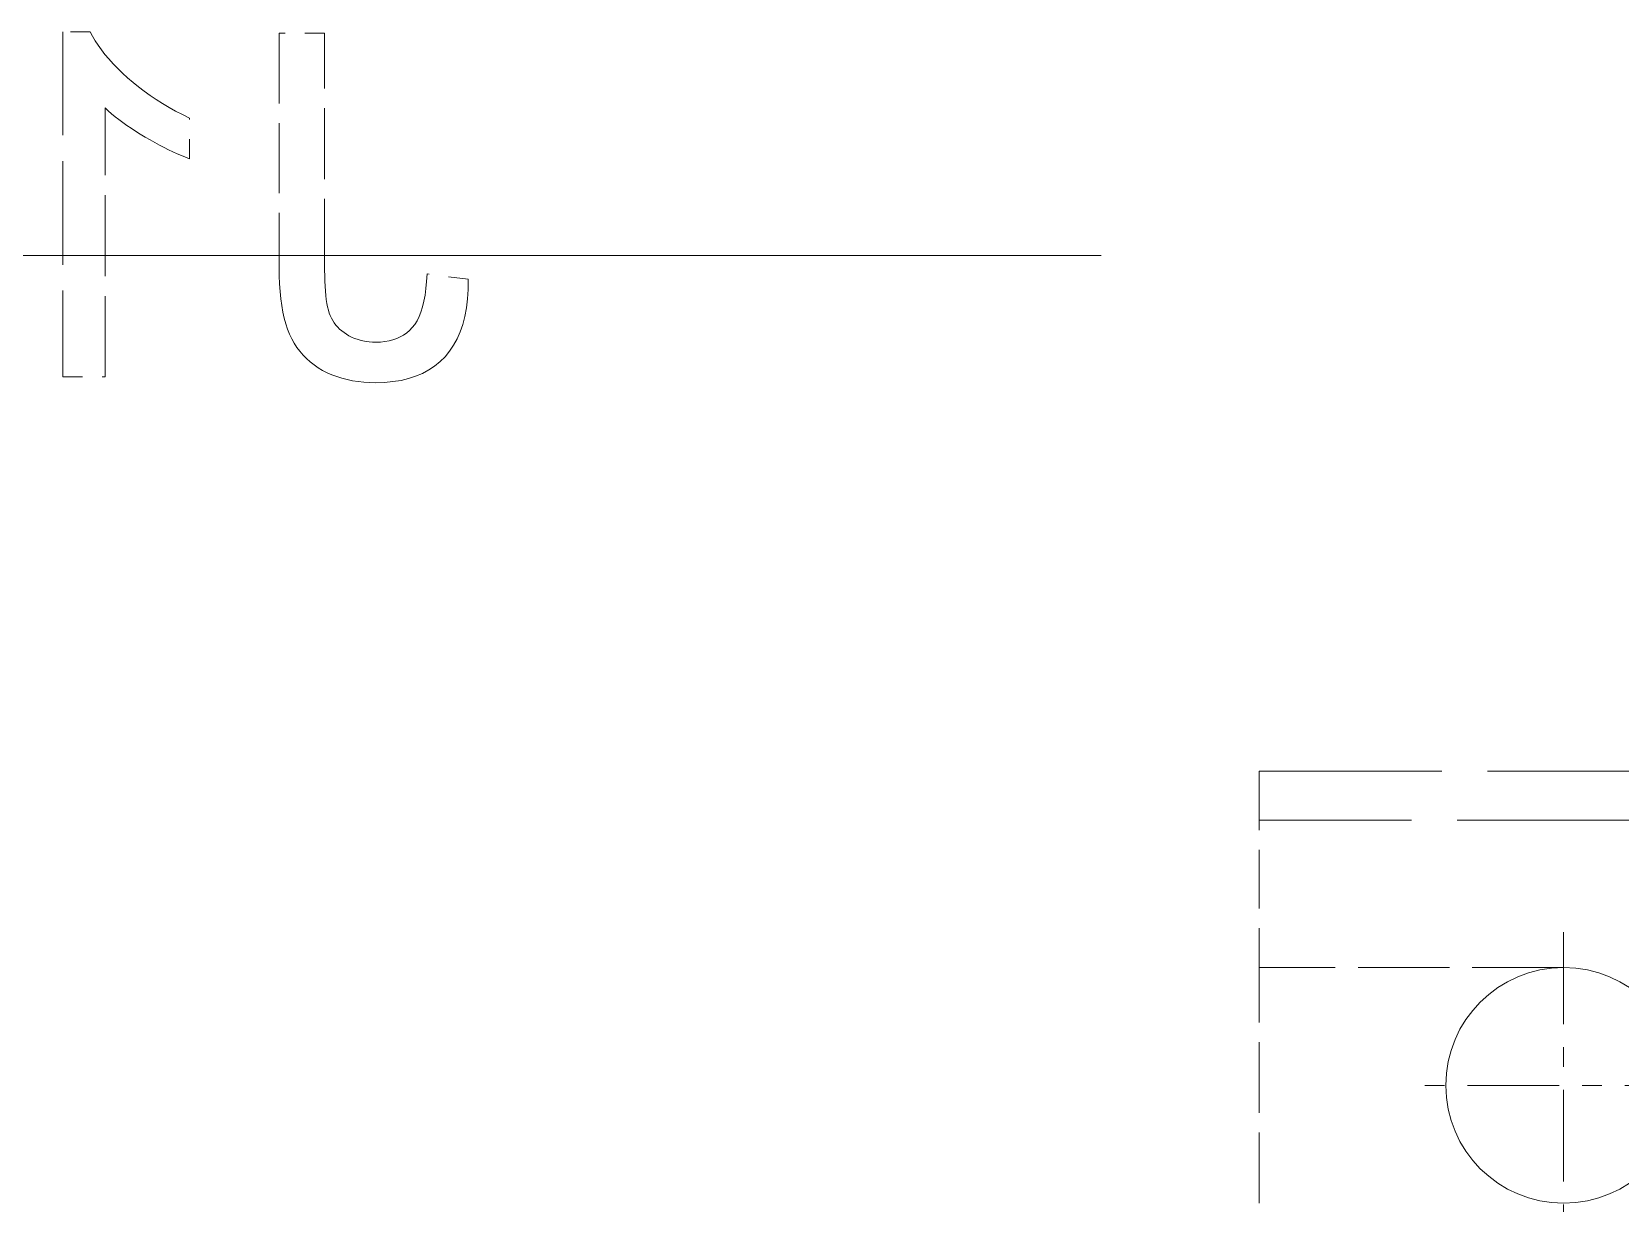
# Model space of a CAD drawing. Extents: x 23 to 417, y 3 to 294.
# Drawn here: x 237.38 to 245.47, y 120.24 to 126.2 of the extents above; entities that cross this region are included whole.
import ezdxf

# ---------------------------------------------------------------- set-up
doc = ezdxf.new("R2010")
doc.units = 0
doc.linetypes.add('DASHDOT', pattern=[18.5, 12, -3, 0.5, -3])
doc.linetypes.add('DASHED', pattern=[15, 12, -3])
doc.layers.get('0').update_dxf_attribs({"lineweight": 13})

# ---------------------------------------------------------------- blocks, each defined once
blk = doc.blocks.new('BLOCK3509')
at = {"color": 7, "linetype": 'DASHDOT', "lineweight": 13, "ltscale": 0.078}
for p, q in [((-50.3, -7.84), (-50.3, -10.96)), ((-48.74, -9.4), (-51.86, -9.4))]:
    blk.add_line(p, q, dxfattribs=at)
blk = doc.blocks.new('BLOCK3528')
at = {"color": 7, "linetype": 'DASHED', "lineweight": 13, "ltscale": 0.006923}
blk.add_line((-65.3, 1.329), (-65.577, 1.329), dxfattribs=at)
at = {"color": 7, "linetype": 'DASHED', "lineweight": 13, "ltscale": 0.087858}
blk.add_line((-65.577, 1.329), (-65.577, -2.185), dxfattribs=at)
at = {"color": 7, "linetype": 'DASHED', "lineweight": 13, "ltscale": 0.001286}
blk.add_line((-65.276, 1.283), (-65.3, 1.329), dxfattribs=at)
at = {"color": 7, "linetype": 'DASHED', "lineweight": 13, "ltscale": 0.011579}
blk.add_line((-62.913, 1.315), (-63.376, 1.315), dxfattribs=at)
at = {"color": 7, "linetype": 'DASHED', "lineweight": 13, "ltscale": 0.059626}
blk.add_line((-63.376, 1.315), (-63.376, -1.07), dxfattribs=at)
at = {"color": 7, "linetype": 'DASHED', "lineweight": 13, "ltscale": 0.060283}
blk.add_line((-62.913, -1.097), (-62.913, 1.315), dxfattribs=at)
at = {"color": 7, "linetype": 'DASHED', "lineweight": 13, "ltscale": 0.001331}
blk.add_line((-65.249, 1.238), (-65.276, 1.283), dxfattribs=at)
at = {"color": 7, "linetype": 'DASHED', "lineweight": 13, "ltscale": 0.001379}
blk.add_line((-65.219, 1.192), (-65.249, 1.238), dxfattribs=at)
at = {"color": 7, "linetype": 'DASHED', "lineweight": 13, "ltscale": 0.00143}
blk.add_line((-65.185, 1.145), (-65.219, 1.192), dxfattribs=at)
at = {"color": 7, "linetype": 'DASHED', "lineweight": 13, "ltscale": 0.001483}
blk.add_line((-65.149, 1.099), (-65.185, 1.145), dxfattribs=at)
at = {"color": 7, "linetype": 'DASHED', "lineweight": 13, "ltscale": 0.001538}
blk.add_line((-65.109, 1.052), (-65.149, 1.099), dxfattribs=at)
at = {"color": 7, "linetype": 'DASHED', "lineweight": 13, "ltscale": 0.001595}
blk.add_line((-65.066, 1.004), (-65.109, 1.052), dxfattribs=at)
at = {"color": 7, "linetype": 'DASHED', "lineweight": 13, "ltscale": 0.001655}
blk.add_line((-65.02, 0.957), (-65.066, 1.004), dxfattribs=at)
at = {"color": 7, "linetype": 'DASHED', "lineweight": 13, "ltscale": 0.001715}
blk.add_line((-64.971, 0.909), (-65.02, 0.957), dxfattribs=at)
at = {"color": 7, "linetype": 'DASHED', "lineweight": 13, "ltscale": 0.001778}
blk.add_line((-64.918, 0.861), (-64.971, 0.909), dxfattribs=at)
at = {"color": 7, "linetype": 'DASHED', "lineweight": 13, "ltscale": 0.001814}
blk.add_line((-64.863, 0.814), (-64.918, 0.861), dxfattribs=at)
at = {"color": 7, "linetype": 'DASHED', "lineweight": 13, "ltscale": 0.001826}
blk.add_line((-64.807, 0.767), (-64.863, 0.814), dxfattribs=at)
at = {"color": 7, "linetype": 'DASHED', "lineweight": 13, "ltscale": 0.001839}
blk.add_line((-64.748, 0.723), (-64.807, 0.767), dxfattribs=at)
at = {"color": 7, "linetype": 'DASHED', "lineweight": 13, "ltscale": 0.001855}
blk.add_line((-64.688, 0.68), (-64.748, 0.723), dxfattribs=at)
at = {"color": 7, "linetype": 'DASHED', "lineweight": 13, "ltscale": 0.001872}
blk.add_line((-64.626, 0.638), (-64.688, 0.68), dxfattribs=at)
at = {"color": 7, "linetype": 'DASHED', "lineweight": 13, "ltscale": 0.06846}
blk.add_line((-65.147, -2.185), (-65.147, 0.553), dxfattribs=at)
at = {"color": 7, "linetype": 'DASHED', "lineweight": 13, "ltscale": 0.00109}
blk.add_line((-65.147, 0.553), (-65.115, 0.523), dxfattribs=at)
at = {"color": 7, "linetype": 'DASHED', "lineweight": 13, "ltscale": 0.001126}
blk.add_line((-65.115, 0.523), (-65.081, 0.494), dxfattribs=at)
at = {"color": 7, "linetype": 'DASHED', "lineweight": 13, "ltscale": 0.001163}
blk.add_line((-65.081, 0.494), (-65.046, 0.464), dxfattribs=at)
at = {"color": 7, "linetype": 'DASHED', "lineweight": 13, "ltscale": 0.00189}
blk.add_line((-64.562, 0.597), (-64.626, 0.638), dxfattribs=at)
at = {"color": 7, "linetype": 'DASHED', "lineweight": 13, "ltscale": 0.00191}
blk.add_line((-64.496, 0.559), (-64.562, 0.597), dxfattribs=at)
at = {"color": 7, "linetype": 'DASHED', "lineweight": 13, "ltscale": 0.001931}
blk.add_line((-64.429, 0.521), (-64.496, 0.559), dxfattribs=at)
at = {"color": 7, "linetype": 'DASHED', "lineweight": 13, "ltscale": 0.001955}
blk.add_line((-64.359, 0.485), (-64.429, 0.521), dxfattribs=at)
at = {"color": 7, "linetype": 'DASHED', "lineweight": 13, "ltscale": 0.0012}
blk.add_line((-65.046, 0.464), (-65.008, 0.435), dxfattribs=at)
at = {"color": 7, "linetype": 'DASHED', "lineweight": 13, "ltscale": 0.001239}
blk.add_line((-65.008, 0.435), (-64.968, 0.405), dxfattribs=at)
at = {"color": 7, "linetype": 'DASHED', "lineweight": 13, "ltscale": 0.001278}
blk.add_line((-64.968, 0.405), (-64.926, 0.375), dxfattribs=at)
at = {"color": 7, "linetype": 'DASHED', "lineweight": 13, "ltscale": 0.001318}
blk.add_line((-64.926, 0.375), (-64.883, 0.346), dxfattribs=at)
at = {"color": 7, "linetype": 'DASHED', "lineweight": 13, "ltscale": 0.001358}
blk.add_line((-64.883, 0.346), (-64.837, 0.316), dxfattribs=at)
at = {"color": 7, "linetype": 'DASHED', "lineweight": 13, "ltscale": 0.001979}
blk.add_line((-64.288, 0.45), (-64.359, 0.485), dxfattribs=at)
at = {"color": 7, "linetype": 'DASHED', "lineweight": 13, "ltscale": 0.010386}
blk.add_line((-64.288, 0.035), (-64.288, 0.45), dxfattribs=at)
at = {"color": 7, "linetype": 'DASHED', "lineweight": 13, "ltscale": 0.001399}
blk.add_line((-64.837, 0.316), (-64.79, 0.287), dxfattribs=at)
at = {"color": 7, "linetype": 'DASHED', "lineweight": 13, "ltscale": 0.00144}
blk.add_line((-64.79, 0.287), (-64.74, 0.257), dxfattribs=at)
at = {"color": 7, "linetype": 'DASHED', "lineweight": 13, "ltscale": 0.001441}
blk.add_line((-64.74, 0.257), (-64.69, 0.228), dxfattribs=at)
at = {"color": 7, "linetype": 'DASHED', "lineweight": 13, "ltscale": 0.0014}
blk.add_line((-64.69, 0.228), (-64.642, 0.201), dxfattribs=at)
at = {"color": 7, "linetype": 'DASHED', "lineweight": 13, "ltscale": 0.00136}
blk.add_line((-64.642, 0.201), (-64.594, 0.175), dxfattribs=at)
at = {"color": 7, "linetype": 'DASHED', "lineweight": 13, "ltscale": 0.001319}
blk.add_line((-64.594, 0.175), (-64.547, 0.15), dxfattribs=at)
at = {"color": 7, "linetype": 'DASHED', "lineweight": 13, "ltscale": 0.00128}
for p, q in [((-64.547, 0.15), (-64.501, 0.127)), ((-63.02, -2.063), (-62.978, -2.092))]:
    blk.add_line(p, q, dxfattribs=at)
at = {"color": 7, "linetype": 'DASHED', "lineweight": 13, "ltscale": 0.00124}
blk.add_line((-64.501, 0.127), (-64.457, 0.106), dxfattribs=at)
at = {"color": 7, "linetype": 'DASHED', "lineweight": 13, "ltscale": 0.001202}
blk.add_line((-64.457, 0.106), (-64.413, 0.086), dxfattribs=at)
at = {"color": 7, "linetype": 'DASHED', "lineweight": 13, "ltscale": 0.001162}
blk.add_line((-64.413, 0.086), (-64.37, 0.068), dxfattribs=at)
at = {"color": 7, "linetype": 'DASHED', "lineweight": 13, "ltscale": 0.001125}
blk.add_line((-64.37, 0.068), (-64.329, 0.051), dxfattribs=at)
at = {"color": 7, "linetype": 'DASHED', "lineweight": 13, "ltscale": 0.001087}
blk.add_line((-64.329, 0.051), (-64.288, 0.035), dxfattribs=at)
at = {"color": 7, "linetype": 'DASHED', "lineweight": 13, "ltscale": 0.002147}
blk.add_line((-63.376, -1.07), (-63.375, -1.156), dxfattribs=at)
at = {"color": 7, "linetype": 'DASHED', "lineweight": 13, "ltscale": 0.001463}
blk.add_line((-62.912, -1.155), (-62.913, -1.097), dxfattribs=at)
at = {"color": 7, "linetype": 'DASHED', "lineweight": 13, "ltscale": 0.00205}
blk.add_line((-63.375, -1.156), (-63.372, -1.238), dxfattribs=at)
at = {"color": 7, "linetype": 'DASHED', "lineweight": 13, "ltscale": 0.001953}
blk.add_line((-63.372, -1.238), (-63.366, -1.316), dxfattribs=at)
at = {"color": 7, "linetype": 'DASHED', "lineweight": 13, "ltscale": 0.001382}
blk.add_line((-62.911, -1.21), (-62.912, -1.155), dxfattribs=at)
at = {"color": 7, "linetype": 'DASHED', "lineweight": 13, "ltscale": 0.001301}
for p, q in [((-62.908, -1.262), (-62.911, -1.21)), ((-62.978, -2.092), (-62.933, -2.119))]:
    blk.add_line(p, q, dxfattribs=at)
at = {"color": 7, "linetype": 'DASHED', "lineweight": 13, "ltscale": 0.001221}
blk.add_line((-62.905, -1.311), (-62.908, -1.262), dxfattribs=at)
at = {"color": 7, "linetype": 'DASHED', "lineweight": 13, "ltscale": 0.001705}
blk.add_line((-61.881, -1.285), (-61.89, -1.353), dxfattribs=at)
at = {"color": 7, "linetype": 'DASHED', "lineweight": 13, "ltscale": 0.001824}
blk.add_line((-61.874, -1.213), (-61.881, -1.285), dxfattribs=at)
at = {"color": 7, "linetype": 'DASHED', "lineweight": 13, "ltscale": 0.001945}
blk.add_line((-61.869, -1.135), (-61.874, -1.213), dxfattribs=at)
at = {"color": 7, "linetype": 'DASHED', "lineweight": 13, "ltscale": 0.010542}
blk.add_line((-61.452, -1.192), (-61.869, -1.135), dxfattribs=at)
at = {"color": 7, "linetype": 'DASHED', "lineweight": 13, "ltscale": 0.00255}
blk.add_line((-61.452, -1.294), (-61.452, -1.192), dxfattribs=at)
at = {"color": 7, "linetype": 'DASHED', "lineweight": 13, "ltscale": 0.001859}
for p, q in [((-63.366, -1.316), (-63.359, -1.39)), ((-61.986, -2.179), (-61.917, -2.15))]:
    blk.add_line(p, q, dxfattribs=at)
at = {"color": 7, "linetype": 'DASHED', "lineweight": 13, "ltscale": 0.001767}
blk.add_line((-63.359, -1.39), (-63.349, -1.46), dxfattribs=at)
at = {"color": 7, "linetype": 'DASHED', "lineweight": 13, "ltscale": 0.001141}
blk.add_line((-62.901, -1.357), (-62.905, -1.311), dxfattribs=at)
at = {"color": 7, "linetype": 'DASHED', "lineweight": 13, "ltscale": 0.001063}
blk.add_line((-62.896, -1.399), (-62.901, -1.357), dxfattribs=at)
at = {"color": 7, "linetype": 'DASHED', "lineweight": 13, "ltscale": 0.000985006}
blk.add_line((-62.889, -1.438), (-62.896, -1.399), dxfattribs=at)
at = {"color": 7, "linetype": 'DASHED', "lineweight": 13, "ltscale": 0.000908587}
blk.add_line((-62.882, -1.473), (-62.889, -1.438), dxfattribs=at)
at = {"color": 7, "linetype": 'DASHED', "lineweight": 13, "ltscale": 0.001477}
blk.add_line((-61.902, -1.415), (-61.915, -1.473), dxfattribs=at)
at = {"color": 7, "linetype": 'DASHED', "lineweight": 13, "ltscale": 0.001589}
blk.add_line((-61.89, -1.353), (-61.902, -1.415), dxfattribs=at)
at = {"color": 7, "linetype": 'DASHED', "lineweight": 13, "ltscale": 0.002308}
blk.add_line((-61.469, -1.483), (-61.458, -1.391), dxfattribs=at)
at = {"color": 7, "linetype": 'DASHED', "lineweight": 13, "ltscale": 0.002425}
blk.add_line((-61.458, -1.391), (-61.452, -1.294), dxfattribs=at)
at = {"color": 7, "linetype": 'DASHED', "lineweight": 13, "ltscale": 0.001677}
blk.add_line((-63.349, -1.46), (-63.338, -1.526), dxfattribs=at)
at = {"color": 7, "linetype": 'DASHED', "lineweight": 13, "ltscale": 0.00159}
blk.add_line((-63.338, -1.526), (-63.324, -1.588), dxfattribs=at)
at = {"color": 7, "linetype": 'DASHED', "lineweight": 13, "ltscale": 0.001507}
blk.add_line((-63.324, -1.588), (-63.308, -1.646), dxfattribs=at)
at = {"color": 7, "linetype": 'DASHED', "lineweight": 13, "ltscale": 0.000834165}
blk.add_line((-62.874, -1.506), (-62.882, -1.473), dxfattribs=at)
at = {"color": 7, "linetype": 'DASHED', "lineweight": 13, "ltscale": 0.00076195}
blk.add_line((-62.865, -1.535), (-62.874, -1.506), dxfattribs=at)
at = {"color": 7, "linetype": 'DASHED', "lineweight": 13, "ltscale": 0.000719839}
blk.add_line((-62.855, -1.562), (-62.865, -1.535), dxfattribs=at)
at = {"color": 7, "linetype": 'DASHED', "lineweight": 13, "ltscale": 0.000708985}
blk.add_line((-62.843, -1.587), (-62.855, -1.562), dxfattribs=at)
at = {"color": 7, "linetype": 'DASHED', "lineweight": 13, "ltscale": 0.000701323}
blk.add_line((-62.829, -1.612), (-62.843, -1.587), dxfattribs=at)
at = {"color": 7, "linetype": 'DASHED', "lineweight": 13, "ltscale": 0.000696687}
blk.add_line((-62.814, -1.635), (-62.829, -1.612), dxfattribs=at)
at = {"color": 7, "linetype": 'DASHED', "lineweight": 13, "ltscale": 0.001096}
blk.add_line((-61.971, -1.615), (-61.994, -1.652), dxfattribs=at)
at = {"color": 7, "linetype": 'DASHED', "lineweight": 13, "ltscale": 0.001179}
blk.add_line((-61.95, -1.572), (-61.971, -1.615), dxfattribs=at)
at = {"color": 7, "linetype": 'DASHED', "lineweight": 13, "ltscale": 0.001271}
blk.add_line((-61.932, -1.525), (-61.95, -1.572), dxfattribs=at)
at = {"color": 7, "linetype": 'DASHED', "lineweight": 13, "ltscale": 0.00137}
blk.add_line((-61.915, -1.473), (-61.932, -1.525), dxfattribs=at)
at = {"color": 7, "linetype": 'DASHED', "lineweight": 13, "ltscale": 0.002101}
blk.add_line((-61.506, -1.651), (-61.485, -1.569), dxfattribs=at)
at = {"color": 7, "linetype": 'DASHED', "lineweight": 13, "ltscale": 0.002199}
blk.add_line((-61.485, -1.569), (-61.469, -1.483), dxfattribs=at)
at = {"color": 7, "linetype": 'DASHED', "lineweight": 13, "ltscale": 0.001428}
blk.add_line((-63.308, -1.646), (-63.29, -1.701), dxfattribs=at)
at = {"color": 7, "linetype": 'DASHED', "lineweight": 13, "ltscale": 0.001353}
blk.add_line((-63.29, -1.701), (-63.27, -1.751), dxfattribs=at)
at = {"color": 7, "linetype": 'DASHED', "lineweight": 13, "ltscale": 0.001304}
blk.add_line((-63.27, -1.751), (-63.247, -1.798), dxfattribs=at)
at = {"color": 7, "linetype": 'DASHED', "lineweight": 13, "ltscale": 0.000695342}
blk.add_line((-62.798, -1.658), (-62.814, -1.635), dxfattribs=at)
at = {"color": 7, "linetype": 'DASHED', "lineweight": 13, "ltscale": 0.000698143}
blk.add_line((-62.779, -1.679), (-62.798, -1.658), dxfattribs=at)
at = {"color": 7, "linetype": 'DASHED', "lineweight": 13, "ltscale": 0.000703757}
blk.add_line((-62.76, -1.699), (-62.779, -1.679), dxfattribs=at)
at = {"color": 7, "linetype": 'DASHED', "lineweight": 13, "ltscale": 0.000712424}
blk.add_line((-62.738, -1.718), (-62.76, -1.699), dxfattribs=at)
at = {"color": 7, "linetype": 'DASHED', "lineweight": 13, "ltscale": 0.000724775}
blk.add_line((-62.715, -1.735), (-62.738, -1.718), dxfattribs=at)
at = {"color": 7, "linetype": 'DASHED', "lineweight": 13, "ltscale": 0.000739549}
blk.add_line((-62.691, -1.752), (-62.715, -1.735), dxfattribs=at)
at = {"color": 7, "linetype": 'DASHED', "lineweight": 13, "ltscale": 0.000748332}
blk.add_line((-62.665, -1.767), (-62.691, -1.752), dxfattribs=at)
at = {"color": 7, "linetype": 'DASHED', "lineweight": 13, "ltscale": 0.000749794}
blk.add_line((-62.638, -1.781), (-62.665, -1.767), dxfattribs=at)
at = {"color": 7, "linetype": 'DASHED', "lineweight": 13, "ltscale": 0.000975256}
blk.add_line((-62.109, -1.759), (-62.143, -1.779), dxfattribs=at)
at = {"color": 7, "linetype": 'DASHED', "lineweight": 13, "ltscale": 0.000970841}
blk.add_line((-62.077, -1.737), (-62.109, -1.759), dxfattribs=at)
at = {"color": 7, "linetype": 'DASHED', "lineweight": 13, "ltscale": 0.00097534}
blk.add_line((-62.048, -1.712), (-62.077, -1.737), dxfattribs=at)
at = {"color": 7, "linetype": 'DASHED', "lineweight": 13, "ltscale": 0.00098806}
blk.add_line((-62.02, -1.684), (-62.048, -1.712), dxfattribs=at)
at = {"color": 7, "linetype": 'DASHED', "lineweight": 13, "ltscale": 0.001027}
blk.add_line((-61.994, -1.652), (-62.02, -1.684), dxfattribs=at)
at = {"color": 7, "linetype": 'DASHED', "lineweight": 13, "ltscale": 0.001939}
blk.add_line((-61.563, -1.798), (-61.532, -1.727), dxfattribs=at)
at = {"color": 7, "linetype": 'DASHED', "lineweight": 13, "ltscale": 0.002013}
blk.add_line((-61.532, -1.727), (-61.506, -1.651), dxfattribs=at)
at = {"color": 7, "linetype": 'DASHED', "lineweight": 13, "ltscale": 0.001282}
blk.add_line((-63.247, -1.798), (-63.222, -1.843), dxfattribs=at)
at = {"color": 7, "linetype": 'DASHED', "lineweight": 13, "ltscale": 0.001265}
blk.add_line((-63.222, -1.843), (-63.195, -1.885), dxfattribs=at)
at = {"color": 7, "linetype": 'DASHED', "lineweight": 13, "ltscale": 0.001253}
blk.add_line((-63.195, -1.885), (-63.165, -1.925), dxfattribs=at)
at = {"color": 7, "linetype": 'DASHED', "lineweight": 13, "ltscale": 0.001247}
for p, q in [((-63.165, -1.925), (-63.132, -1.963)), ((-63.132, -1.963), (-63.097, -1.999))]:
    blk.add_line(p, q, dxfattribs=at)
at = {"color": 7, "linetype": 'DASHED', "lineweight": 13, "ltscale": 0.000754849}
blk.add_line((-62.61, -1.793), (-62.638, -1.781), dxfattribs=at)
at = {"color": 7, "linetype": 'DASHED', "lineweight": 13, "ltscale": 0.00076134}
blk.add_line((-62.582, -1.803), (-62.61, -1.793), dxfattribs=at)
at = {"color": 7, "linetype": 'DASHED', "lineweight": 13, "ltscale": 0.000772094}
blk.add_line((-62.552, -1.812), (-62.582, -1.803), dxfattribs=at)
at = {"color": 7, "linetype": 'DASHED', "lineweight": 13, "ltscale": 0.000785367}
blk.add_line((-62.522, -1.819), (-62.552, -1.812), dxfattribs=at)
at = {"color": 7, "linetype": 'DASHED', "lineweight": 13, "ltscale": 0.0007997}
blk.add_line((-62.49, -1.825), (-62.522, -1.819), dxfattribs=at)
at = {"color": 7, "linetype": 'DASHED', "lineweight": 13, "ltscale": 0.000817905}
blk.add_line((-62.458, -1.829), (-62.49, -1.825), dxfattribs=at)
at = {"color": 7, "linetype": 'DASHED', "lineweight": 13, "ltscale": 0.000838316}
blk.add_line((-62.424, -1.831), (-62.458, -1.829), dxfattribs=at)
at = {"color": 7, "linetype": 'DASHED', "lineweight": 13, "ltscale": 0.000859304}
blk.add_line((-62.39, -1.832), (-62.424, -1.831), dxfattribs=at)
at = {"color": 7, "linetype": 'DASHED', "lineweight": 13, "ltscale": 0.001157}
blk.add_line((-62.344, -1.831), (-62.39, -1.832), dxfattribs=at)
at = {"color": 7, "linetype": 'DASHED', "lineweight": 13, "ltscale": 0.00111}
blk.add_line((-62.299, -1.826), (-62.344, -1.831), dxfattribs=at)
at = {"color": 7, "linetype": 'DASHED', "lineweight": 13, "ltscale": 0.001069}
blk.add_line((-62.257, -1.819), (-62.299, -1.826), dxfattribs=at)
at = {"color": 7, "linetype": 'DASHED', "lineweight": 13, "ltscale": 0.001035}
blk.add_line((-62.217, -1.808), (-62.257, -1.819), dxfattribs=at)
at = {"color": 7, "linetype": 'DASHED', "lineweight": 13, "ltscale": 0.001007}
blk.add_line((-62.179, -1.795), (-62.217, -1.808), dxfattribs=at)
at = {"color": 7, "linetype": 'DASHED', "lineweight": 13, "ltscale": 0.000987304}
blk.add_line((-62.143, -1.779), (-62.179, -1.795), dxfattribs=at)
at = {"color": 7, "linetype": 'DASHED', "lineweight": 13, "ltscale": 0.00181}
blk.add_line((-61.687, -1.98), (-61.64, -1.924), dxfattribs=at)
at = {"color": 7, "linetype": 'DASHED', "lineweight": 13, "ltscale": 0.001837}
blk.add_line((-61.64, -1.924), (-61.599, -1.864), dxfattribs=at)
at = {"color": 7, "linetype": 'DASHED', "lineweight": 13, "ltscale": 0.00188}
blk.add_line((-61.599, -1.864), (-61.563, -1.798), dxfattribs=at)
at = {"color": 7, "linetype": 'DASHED', "lineweight": 13, "ltscale": 0.001252}
blk.add_line((-63.097, -1.999), (-63.06, -2.032), dxfattribs=at)
at = {"color": 7, "linetype": 'DASHED', "lineweight": 13, "ltscale": 0.001263}
blk.add_line((-63.06, -2.032), (-63.02, -2.063), dxfattribs=at)
at = {"color": 7, "linetype": 'DASHED', "lineweight": 13, "ltscale": 0.001794}
blk.add_line((-61.853, -2.115), (-61.793, -2.075), dxfattribs=at)
at = {"color": 7, "linetype": 'DASHED', "lineweight": 13, "ltscale": 0.001785}
blk.add_line((-61.793, -2.075), (-61.738, -2.03), dxfattribs=at)
at = {"color": 7, "linetype": 'DASHED', "lineweight": 13, "ltscale": 0.001793}
blk.add_line((-61.738, -2.03), (-61.687, -1.98), dxfattribs=at)
at = {"color": 7, "linetype": 'DASHED', "lineweight": 13, "ltscale": 0.010743}
blk.add_line((-65.577, -2.185), (-65.147, -2.185), dxfattribs=at)
at = {"color": 7, "linetype": 'DASHED', "lineweight": 13, "ltscale": 0.001317}
blk.add_line((-62.933, -2.119), (-62.886, -2.143), dxfattribs=at)
at = {"color": 7, "linetype": 'DASHED', "lineweight": 13, "ltscale": 0.001326}
blk.add_line((-62.886, -2.143), (-62.838, -2.164), dxfattribs=at)
at = {"color": 7, "linetype": 'DASHED', "lineweight": 13, "ltscale": 0.001339}
blk.add_line((-62.838, -2.164), (-62.788, -2.183), dxfattribs=at)
at = {"color": 7, "linetype": 'DASHED', "lineweight": 13, "ltscale": 0.001356}
blk.add_line((-62.788, -2.183), (-62.736, -2.199), dxfattribs=at)
at = {"color": 7, "linetype": 'DASHED', "lineweight": 13, "ltscale": 0.001377}
blk.add_line((-62.736, -2.199), (-62.683, -2.213), dxfattribs=at)
at = {"color": 7, "linetype": 'DASHED', "lineweight": 13, "ltscale": 0.001401}
blk.add_line((-62.683, -2.213), (-62.628, -2.225), dxfattribs=at)
at = {"color": 7, "linetype": 'DASHED', "lineweight": 13, "ltscale": 0.001429}
blk.add_line((-62.628, -2.225), (-62.571, -2.234), dxfattribs=at)
at = {"color": 7, "linetype": 'DASHED', "lineweight": 13, "ltscale": 0.00146}
blk.add_line((-62.571, -2.234), (-62.513, -2.24), dxfattribs=at)
at = {"color": 7, "linetype": 'DASHED', "lineweight": 13, "ltscale": 0.001495}
blk.add_line((-62.513, -2.24), (-62.454, -2.244), dxfattribs=at)
at = {"color": 7, "linetype": 'DASHED', "lineweight": 13, "ltscale": 0.001532}
blk.add_line((-62.454, -2.244), (-62.392, -2.245), dxfattribs=at)
at = {"color": 7, "linetype": 'DASHED', "lineweight": 13, "ltscale": 0.002251}
blk.add_line((-62.392, -2.245), (-62.302, -2.242), dxfattribs=at)
at = {"color": 7, "linetype": 'DASHED', "lineweight": 13, "ltscale": 0.002151}
blk.add_line((-62.302, -2.242), (-62.217, -2.234), dxfattribs=at)
at = {"color": 7, "linetype": 'DASHED', "lineweight": 13, "ltscale": 0.002061}
blk.add_line((-62.217, -2.234), (-62.135, -2.221), dxfattribs=at)
at = {"color": 7, "linetype": 'DASHED', "lineweight": 13, "ltscale": 0.001981}
blk.add_line((-62.135, -2.221), (-62.058, -2.203), dxfattribs=at)
at = {"color": 7, "linetype": 'DASHED', "lineweight": 13, "ltscale": 0.001913}
blk.add_line((-62.058, -2.203), (-61.986, -2.179), dxfattribs=at)
at = {"color": 7, "linetype": 'DASHED', "lineweight": 13, "ltscale": 0.001818}
blk.add_line((-61.917, -2.15), (-61.853, -2.115), dxfattribs=at)
at = {"color": 7, "linetype": 'DASHED', "lineweight": 13, "ltscale": 0.05}
blk.add_line((-53.4, -6.2), (-53.4, -8.2), dxfattribs=at)
at = {"color": 7, "linetype": 'DASHED', "lineweight": 13, "ltscale": 0.155}
for p, q in [((-53.4, -6.2), (-47.2, -6.2)), ((-47.2, -6.7), (-53.4, -6.7))]:
    blk.add_line(p, q, dxfattribs=at)
at = {"color": 7, "linetype": 'DASHED', "lineweight": 13, "ltscale": 0.06}
blk.add_line((-53.4, -10.6), (-53.4, -8.2), dxfattribs=at)
at = {"color": 7, "linetype": 'DASHED', "lineweight": 13, "ltscale": 0.0775}
blk.add_line((-50.3, -8.2), (-53.4, -8.2), dxfattribs=at)
at = {"color": 7, "linetype": 'DASHED', "lineweight": 13}
for start, end in [(90, 270), (270, 450)]:
    blk.add_arc((-50.3, -9.4), 1.2, start, end, dxfattribs=at)

msp = doc.modelspace()

# ---------------------------------------------------------------- linework, layer by layer
at = {"color": 7, "linetype": 'DASHDOT', "lineweight": 13}
msp.add_line((316.8242, 125.0626), (224.9537, 125.0626), dxfattribs=at)

# ---------------------------------------------------------------- block references
at = {"lineweight": 0, "xscale": 0.5, "yscale": 0.5, "zscale": 0.5}
for name in ['BLOCK3528', 'BLOCK3509']:
    msp.add_blockref(name, (270.3286, 125.5377), dxfattribs=at)

doc.saveas('drawing.dxf')
